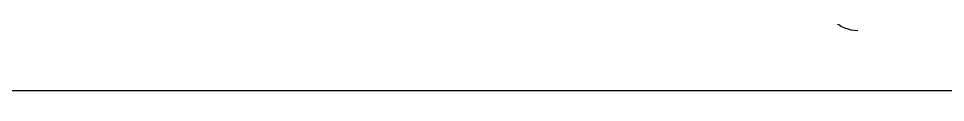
# Model space of a CAD drawing. Header units: metres. Extents: x -58 to 722, y -1100 to 345.
# Drawn here: x 209.92122 to 209.9446, y -481.25115 to -481.24964 of the extents above; entities that cross this region are included whole.
import ezdxf

# ---------------------------------------------------------------- set-up
doc = ezdxf.new("R2010")
doc.units = ezdxf.units.M
doc.header["$MEASUREMENT"] = 0
doc.layers.add('A-MOBILIARIO SANITARIO', color=124, linetype='Continuous')

msp = doc.modelspace()

# ---------------------------------------------------------------- linework, layer by layer
at = {"layer": 'A-MOBILIARIO SANITARIO', "lineweight": -2}
msp.add_line((209.8211264066929, -481.2511481481329), (210.0186771376127, -481.2511481481329), dxfattribs=at)
msp.add_arc((209.9423817973413, -481.248786166256), 0.0008514120718938471, 180, 269.9999999999837, dxfattribs=at)

doc.saveas('drawing.dxf')
